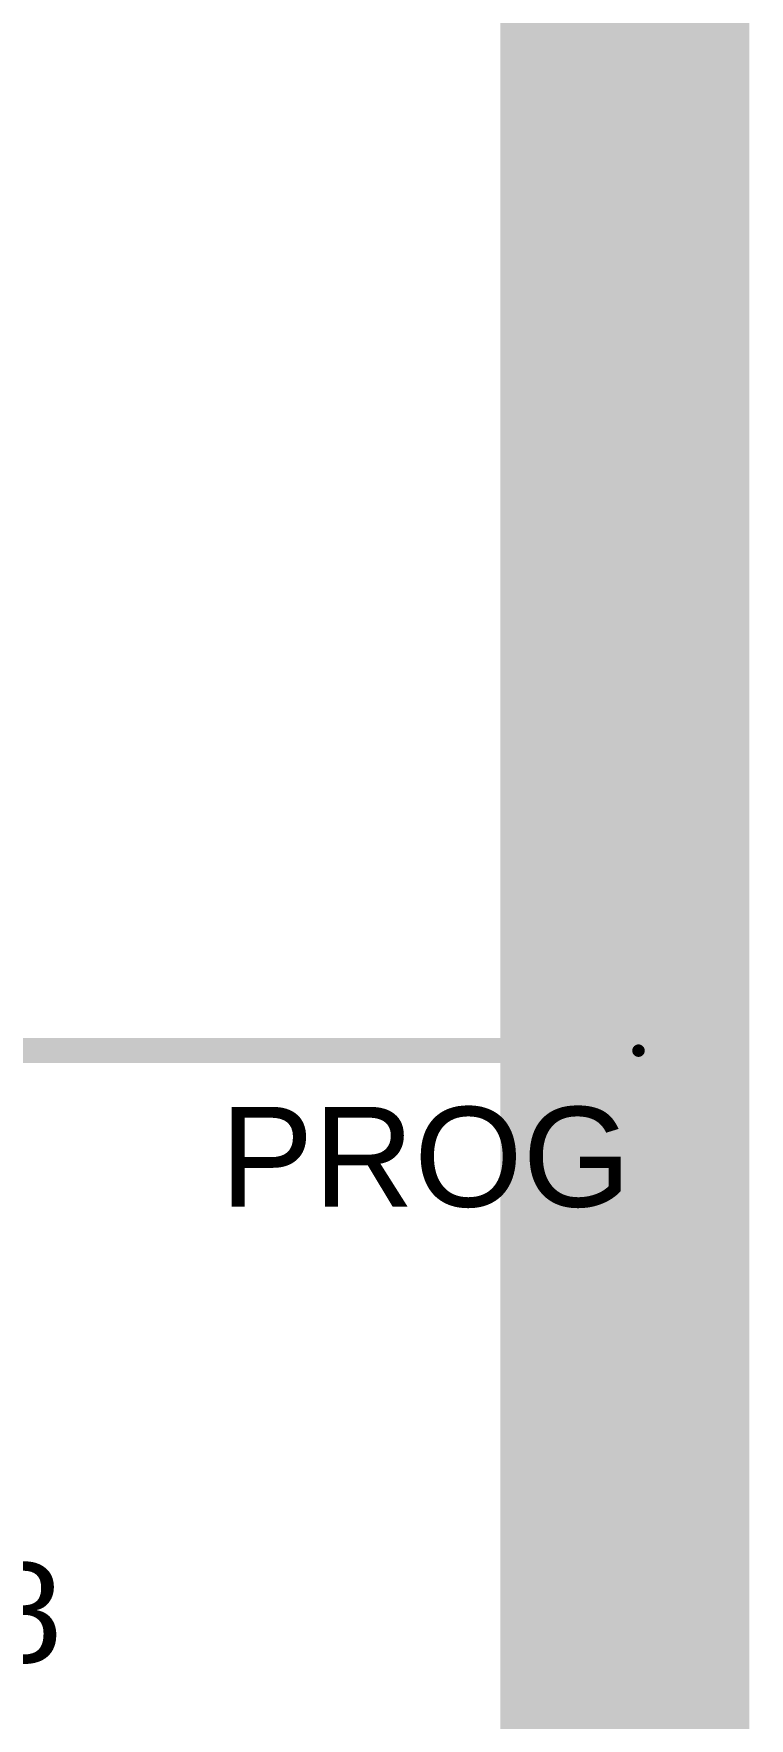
# Model space of a CAD drawing. Header units: inches. Extents: x -21 to 344, y -3 to 240.
# Drawn here: x 70.25 to 75.99, y 50.15 to 63.64 of the extents above; entities that cross this region are included whole.
import ezdxf

# ---------------------------------------------------------------- set-up
doc = ezdxf.new("R2010")
doc.units = ezdxf.units.IN
for name, color, linetype in [('Int1 -GND)', 76, 'Continuous'), ('Int2 -PWR)', 16, 'Continuous'), ('Keep-Out Layer', 6, 'Continuous'), ('Route Tool Path', 56, 'Continuous'), ('Top Component Center', 76, 'Continuous'), ('Top Designator', 56, 'Continuous'), ('Top Overlay', 2, 'Continuous')]:
    doc.layers.add(name, color=color, linetype=linetype)
doc.styles.add('Arial', font='', dxfattribs={"height": 0.2})
doc.styles.get('Arial').set_extended_font_data('Arial')

# ---------------------------------------------------------------- blocks, each defined once
blk = doc.blocks.new('PINHEADER1X5_RA_65')
at = {"layer": 'Top Component Center'}
for points in [[(-6.7999991, 1.10000034, 0.0999998, 0.0999998, 0), (-6.7999991, -11.69999946, 0.0999998, 0.0999998, 0)], [(-6.7999991, -11.69999946, 0.0999998, 0.0999998, 0), (6.7999991, -11.69999946, 0.0999998, 0.0999998, 0)]]:
    blk.add_lwpolyline(points, format="xyseb", dxfattribs=at)
blk.add_lwpolyline([(-6.82499778, -11.69999946, 0.0499999, 0.0499999, 1), (-6.775000419999999, -11.69999946, 0.0499999, 0.0499999, 1)], format="xyseb", close=True, dxfattribs=at)
blk.add_lwpolyline([(-6.82499778, -11.69999946, 0.0499999, 0.0499999, 1), (-6.775000419999999, -11.69999946, 0.0499999, 0.0499999, 1)], format="xyseb", close=True, dxfattribs=at)
at = {"layer": 'Top Designator'}
for points in [[(-6.7999991, 1.10000034, 0.0999998, 0.0999998, 0), (-6.7999991, -11.69999946, 0.0999998, 0.0999998, 0)], [(-6.7999991, -11.69999946, 0.0999998, 0.0999998, 0), (6.7999991, -11.69999946, 0.0999998, 0.0999998, 0)]]:
    blk.add_lwpolyline(points, format="xyseb", dxfattribs=at)
blk.add_lwpolyline([(-6.82499778, -11.69999946, 0.0499999, 0.0499999, 1), (-6.775000419999999, -11.69999946, 0.0499999, 0.0499999, 1)], format="xyseb", close=True, dxfattribs=at)
blk.add_lwpolyline([(-6.82499778, -11.69999946, 0.0499999, 0.0499999, 1), (-6.775000419999999, -11.69999946, 0.0499999, 0.0499999, 1)], format="xyseb", close=True, dxfattribs=at)
at = {"layer": 'Top Overlay'}
for points in [[(-6.7999991, 0.5999987999999999, 0.1999996, 0.1999996, 0), (-6.7999991, -11.69999946, 0.1999996, 0.1999996, 0)], [(-6.7999991, -11.69999946, 0.1999996, 0.1999996, 0), (6.7999991, -11.69999946, 0.1999996, 0.1999996, 0)]]:
    blk.add_lwpolyline(points, format="xyseb", dxfattribs=at)
blk.add_lwpolyline([(-6.849999, -11.69999946, 0.0999998, 0.0999998, 1), (-6.7499992, -11.69999946, 0.0999998, 0.0999998, 1)], format="xyseb", close=True, dxfattribs=at)
blk.add_lwpolyline([(-6.849999, -11.69999946, 0.0999998, 0.0999998, 1), (-6.7499992, -11.69999946, 0.0999998, 0.0999998, 1)], format="xyseb", close=True, dxfattribs=at)

msp = doc.modelspace()

# ---------------------------------------------------------------- linework, layer by layer
at = {"layer": 'Int1 -GND)'}
for points in [[(75.4799989, 39.00000074, 1.016, 1.016, 0), (75.4800116, 107.54000082, 1.016, 1.016, 0)], [(74.50000086, 0.0999998, 1.016, 1.016, 0), (74.50000086, 106.89999956, 1.016, 1.016, 0)]]:
    msp.add_lwpolyline(points, format="xyseb", dxfattribs=at)
at = {"layer": 'Int2 -PWR)'}
for points in [[(75.4799989, 39.00000074, 1.016, 1.016, 0), (75.4800116, 107.54000082, 1.016, 1.016, 0)], [(74.60000065999999, 0, 1.016, 1.016, 0), (74.60000065999999, 107.09999916, 1.016, 1.016, 0)]]:
    msp.add_lwpolyline(points, format="xyseb", dxfattribs=at)
at = {"layer": 'Keep-Out Layer'}
msp.add_lwpolyline([(75.4799989, 39.00000074, 0.254, 0.254, 0), (75.4800116, 107.54000082, 0.254, 0.254, 0)], format="xyseb", dxfattribs=at)
at = {"layer": 'Route Tool Path'}
msp.add_lwpolyline([(75.39000669999999, 39.69999934, 0.499999, 0.499999, 0), (75.39000669999999, 108.2999993, 0.499999, 0.499999, 0)], format="xyseb", dxfattribs=at)

# ---------------------------------------------------------------- block references
at = {"rotation": 90}
msp.add_blockref('PINHEADER1X5_RA_65', (63.40000019999999, 62.29999986), dxfattribs=at)

# ---------------------------------------------------------------- texts
at = {"layer": 'Top Overlay', "style": 'Arial'}
for s, p in [('PROG', (71.7499962, 54.24999818)), ('C28', (68.43367821999999, 50.60012994))]:
    msp.add_text(s, height=0.8000009399999999, dxfattribs=at).set_placement(p)

doc.saveas('drawing.dxf')
